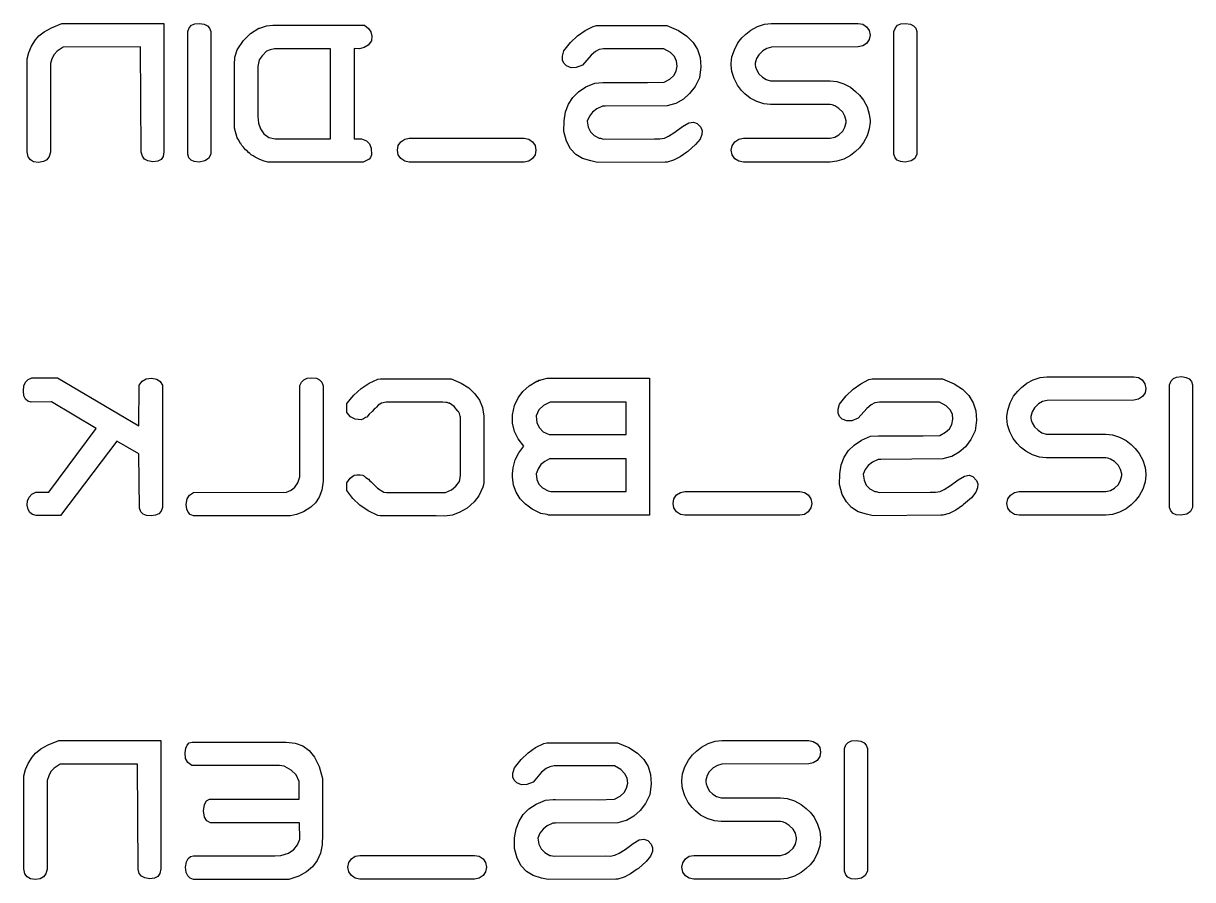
# Model space of a CAD drawing. Header units: inches. Extents: x 3.11 to 6.21, y -4.05 to -2.81.
# Drawn here: x 3.1159 to 3.4415, y -3.3488 to -3.1102 of the extents above; entities that cross this region are included whole.
import ezdxf

# ---------------------------------------------------------------- set-up
doc = ezdxf.new("R2010")
doc.units = ezdxf.units.IN
doc.header["$MEASUREMENT"] = 0
doc.layers.add('BLACK', color=7, linetype='CONTINUOUS')

msp = doc.modelspace()

# ---------------------------------------------------------------- linework, layer by layer
at = {"layer": 'BLACK', "linetype": 'CONTINUOUS'}
for p, q in [((3.12016, -3.1137), (3.12161, -3.11255)), ((3.12161, -3.11255), (3.1237, -3.11139)), ((3.1237, -3.11139), (3.12658, -3.1102)), ((3.12658, -3.1102), (3.15502, -3.1102)), ((3.15502, -3.1102), (3.15502, -3.14597)), ((3.16163, -3.11244), (3.16202, -3.11141)), ((3.16163, -3.14661), (3.16163, -3.11244)), ((3.16202, -3.11141), (3.16266, -3.11072)), ((3.16266, -3.11072), (3.16357, -3.1103)), ((3.16357, -3.1103), (3.16488, -3.11018)), ((3.16488, -3.11018), (3.1662, -3.11039)), ((3.1662, -3.11039), (3.1671, -3.11084)), ((3.1671, -3.11084), (3.16769, -3.11151)), ((3.16769, -3.11151), (3.16802, -3.11244)), ((3.16802, -3.11244), (3.16802, -3.14661)), ((3.17913, -3.11301), (3.18139, -3.11154)), ((3.18139, -3.11154), (3.18172, -3.11154)), ((3.18172, -3.11154), (3.18356, -3.11088)), ((3.18356, -3.11088), (3.18535, -3.11066)), ((3.18535, -3.11066), (3.18568, -3.11066)), ((3.18568, -3.11066), (3.20917, -3.11066)), ((3.20917, -3.11066), (3.2095, -3.11066)), ((3.2095, -3.11066), (3.21082, -3.11066)), ((3.21082, -3.11066), (3.21195, -3.11157)), ((3.21195, -3.11157), (3.21262, -3.11258)), ((3.21262, -3.11258), (3.2129, -3.11372)), ((3.27018, -3.11367), (3.27229, -3.11218)), ((3.27229, -3.11218), (3.27456, -3.11104)), ((3.27456, -3.11104), (3.27544, -3.11082)), ((3.27544, -3.11082), (3.27632, -3.11082)), ((3.27632, -3.11082), (3.27665, -3.11082)), ((3.27665, -3.11082), (3.27698, -3.11082)), ((3.27698, -3.11082), (3.29341, -3.11082)), ((3.29341, -3.11082), (3.29373, -3.11082)), ((3.29373, -3.11082), (3.29506, -3.11082)), ((3.29506, -3.11082), (3.29825, -3.11216)), ((3.29825, -3.11216), (3.30065, -3.11372)), ((3.31707, -3.11318), (3.31847, -3.11204)), ((3.31847, -3.11204), (3.32029, -3.11106)), ((3.32029, -3.11106), (3.32226, -3.11041)), ((3.32226, -3.11041), (3.32413, -3.1102)), ((3.32413, -3.1102), (3.34832, -3.1102)), ((3.34832, -3.1102), (3.3496, -3.11043)), ((3.3496, -3.11043), (3.35067, -3.11112)), ((3.35067, -3.11112), (3.35139, -3.11216)), ((3.35139, -3.11216), (3.35163, -3.11345)), ((3.35829, -3.11244), (3.35868, -3.11141)), ((3.35829, -3.14661), (3.35829, -3.11244)), ((3.35868, -3.11141), (3.35932, -3.11072)), ((3.35932, -3.11072), (3.36024, -3.1103)), ((3.36024, -3.1103), (3.36154, -3.11018)), ((3.36154, -3.11018), (3.36286, -3.11039)), ((3.36286, -3.11039), (3.36376, -3.11084)), ((3.36376, -3.11084), (3.36435, -3.11151)), ((3.36435, -3.11151), (3.36469, -3.11244)), ((3.36469, -3.11244), (3.36469, -3.14661)), ((3.11811, -3.11657), (3.1192, -3.11481)), ((3.1192, -3.11481), (3.12016, -3.1137)), ((3.17543, -3.11759), (3.17715, -3.115)), ((3.17715, -3.115), (3.17913, -3.11301)), ((3.2128, -3.11506), (3.21183, -3.11623)), ((3.2129, -3.11372), (3.2128, -3.11506)), ((3.2664, -3.11783), (3.26822, -3.11554)), ((3.26822, -3.11554), (3.27018, -3.11367)), ((3.30065, -3.11372), (3.30239, -3.11548)), ((3.30239, -3.11548), (3.30359, -3.11746)), ((3.31385, -3.11751), (3.31483, -3.11564)), ((3.31483, -3.11564), (3.31597, -3.11423)), ((3.31597, -3.11423), (3.31707, -3.11318)), ((3.35069, -3.11576), (3.3496, -3.11647)), ((3.35142, -3.11471), (3.35069, -3.11576)), ((3.35163, -3.11345), (3.35142, -3.11471)), ((3.11688, -3.12007), (3.11734, -3.11832)), ((3.11734, -3.11832), (3.11811, -3.11657)), ((3.1244, -3.11888), (3.12381, -3.12003)), ((3.1253, -3.1179), (3.1244, -3.11888)), ((3.12696, -3.11682), (3.1253, -3.1179)), ((3.14852, -3.11676), (3.12696, -3.11682)), ((3.14868, -3.14609), (3.14852, -3.11676)), ((3.17488, -3.11935), (3.17543, -3.11759)), ((3.18359, -3.11794), (3.18235, -3.11923)), ((3.18454, -3.11754), (3.18359, -3.11794)), ((3.18579, -3.11728), (3.18454, -3.11754)), ((3.18657, -3.11728), (3.18579, -3.11728)), ((3.20057, -3.11728), (3.18657, -3.11728)), ((3.20134, -3.11728), (3.20057, -3.11728)), ((3.20134, -3.14192), (3.20134, -3.11728)), ((3.20947, -3.11725), (3.20795, -3.11716)), ((3.20795, -3.11716), (3.20795, -3.14236)), ((3.21074, -3.11694), (3.20947, -3.11725)), ((3.21183, -3.11623), (3.21074, -3.11694)), ((3.26596, -3.11929), (3.2664, -3.11783)), ((3.27395, -3.11904), (3.27158, -3.1218)), ((3.27522, -3.11805), (3.27395, -3.11904)), ((3.27621, -3.1175), (3.27522, -3.11805)), ((3.27745, -3.11731), (3.27621, -3.1175)), ((3.27896, -3.11728), (3.27745, -3.11731)), ((3.29423, -3.11728), (3.27896, -3.11728)), ((3.29604, -3.11832), (3.29423, -3.11728)), ((3.29717, -3.11944), (3.29604, -3.11832)), ((3.30359, -3.11746), (3.30429, -3.1197)), ((3.31319, -3.11952), (3.31385, -3.11751)), ((3.32065, -3.11892), (3.32002, -3.11999)), ((3.32176, -3.11781), (3.32065, -3.11892)), ((3.32289, -3.11715), (3.32176, -3.11781)), ((3.32418, -3.11682), (3.32289, -3.11715)), ((3.34832, -3.11671), (3.32418, -3.11682)), ((3.3496, -3.11647), (3.34832, -3.11671)), ((3.11688, -3.14597), (3.11688, -3.12007)), ((3.12381, -3.12003), (3.12338, -3.12139)), ((3.12338, -3.12139), (3.12338, -3.14609)), ((3.17466, -3.12177), (3.17477, -3.11957)), ((3.17466, -3.12223), (3.17466, -3.12177)), ((3.17466, -3.13936), (3.17466, -3.12223)), ((3.17477, -3.11957), (3.17488, -3.11935)), ((3.1815, -3.12036), (3.18116, -3.12223)), ((3.18116, -3.12223), (3.18116, -3.13609)), ((3.18235, -3.11923), (3.1815, -3.12036)), ((3.26597, -3.12041), (3.26596, -3.11929)), ((3.26633, -3.12129), (3.26597, -3.12041)), ((3.26706, -3.12202), (3.26633, -3.12129)), ((3.26837, -3.12255), (3.26706, -3.12202)), ((3.27158, -3.1218), (3.26983, -3.12251)), ((3.29777, -3.12068), (3.29717, -3.11944)), ((3.29762, -3.1235), (3.29793, -3.12208)), ((3.29793, -3.12208), (3.29777, -3.12068)), ((3.30448, -3.12229), (3.3041, -3.12532)), ((3.30429, -3.1197), (3.30448, -3.12229)), ((3.31299, -3.12134), (3.31319, -3.11952)), ((3.31299, -3.12179), (3.31299, -3.12134)), ((3.31318, -3.12361), (3.31299, -3.12179)), ((3.32002, -3.11999), (3.31966, -3.12129)), ((3.31966, -3.12129), (3.31966, -3.12173)), ((3.31966, -3.12173), (3.31974, -3.1223)), ((3.31974, -3.1223), (3.32002, -3.12306)), ((3.26983, -3.12251), (3.26837, -3.12255)), ((3.29587, -3.1257), (3.29695, -3.12469)), ((3.29695, -3.12469), (3.29762, -3.1235)), ((3.3041, -3.12532), (3.30289, -3.12775)), ((3.31379, -3.12559), (3.31318, -3.12361)), ((3.31473, -3.12743), (3.31379, -3.12559)), ((3.32002, -3.12306), (3.32065, -3.12421)), ((3.32065, -3.12421), (3.32164, -3.12515)), ((3.32164, -3.12515), (3.32267, -3.12584)), ((3.27044, -3.12924), (3.27246, -3.1279)), ((3.27246, -3.1279), (3.275, -3.12682)), ((3.275, -3.12682), (3.2772, -3.12666)), ((3.2772, -3.12666), (3.27753, -3.12666)), ((3.27753, -3.12666), (3.27786, -3.12666)), ((3.27786, -3.12666), (3.28966, -3.12669)), ((3.28966, -3.12669), (3.29429, -3.12655)), ((3.29429, -3.12655), (3.29587, -3.1257)), ((3.30289, -3.12775), (3.3014, -3.12972)), ((3.31586, -3.12885), (3.31473, -3.12743)), ((3.31679, -3.12984), (3.31586, -3.12885)), ((3.32267, -3.12584), (3.3239, -3.1262)), ((3.3239, -3.1262), (3.34049, -3.1262)), ((3.34049, -3.1262), (3.34236, -3.1264)), ((3.34236, -3.1264), (3.34436, -3.12703)), ((3.34436, -3.12703), (3.3462, -3.128)), ((3.3462, -3.128), (3.34761, -3.12913)), ((3.26767, -3.13265), (3.26886, -3.13082)), ((3.26886, -3.13082), (3.27044, -3.12924)), ((3.29965, -3.13128), (3.29759, -3.13247)), ((3.3014, -3.12972), (3.29965, -3.13128)), ((3.31821, -3.13098), (3.31679, -3.12984)), ((3.32008, -3.13196), (3.31821, -3.13098)), ((3.32208, -3.13261), (3.32008, -3.13196)), ((3.34761, -3.12913), (3.34871, -3.13018)), ((3.34871, -3.13018), (3.34984, -3.1316)), ((3.34984, -3.1316), (3.3508, -3.13347)), ((3.26641, -3.13731), (3.26685, -3.1348)), ((3.26685, -3.1348), (3.26767, -3.13265)), ((3.27435, -3.13495), (3.27349, -3.13607)), ((3.27553, -3.13402), (3.27435, -3.13495)), ((3.27709, -3.13328), (3.27553, -3.13402)), ((3.27786, -3.13328), (3.27709, -3.13328)), ((3.29517, -3.13313), (3.27786, -3.13328)), ((3.29715, -3.13258), (3.29517, -3.13313)), ((3.29759, -3.13247), (3.29715, -3.13258)), ((3.3239, -3.13282), (3.32208, -3.13261)), ((3.34049, -3.13282), (3.3239, -3.13282)), ((3.34106, -3.1329), (3.34049, -3.13282)), ((3.34182, -3.13318), (3.34106, -3.1329)), ((3.34292, -3.13387), (3.34182, -3.13318)), ((3.34402, -3.13493), (3.34292, -3.13387)), ((3.34463, -3.13604), (3.34402, -3.13493)), ((3.3508, -3.13347), (3.35143, -3.13548)), ((3.18116, -3.13609), (3.18131, -3.13802)), ((3.18131, -3.13802), (3.18187, -3.13961)), ((3.2664, -3.14027), (3.26641, -3.13731)), ((3.27349, -3.13607), (3.2729, -3.13741)), ((3.2729, -3.13741), (3.27318, -3.13909)), ((3.29941, -3.13894), (3.30114, -3.13791)), ((3.30114, -3.13791), (3.30244, -3.13769)), ((3.30244, -3.13769), (3.30351, -3.13807)), ((3.30351, -3.13807), (3.30448, -3.13911)), ((3.34496, -3.13732), (3.34463, -3.13604)), ((3.34463, -3.13907), (3.34496, -3.13776)), ((3.34496, -3.13776), (3.34496, -3.13732)), ((3.35143, -3.13548), (3.35163, -3.13726)), ((3.35163, -3.13771), (3.35143, -3.13954)), ((3.35163, -3.13726), (3.35163, -3.13771)), ((3.17543, -3.14211), (3.17466, -3.13936)), ((3.18187, -3.13961), (3.18283, -3.14093)), ((3.18283, -3.14093), (3.18425, -3.14203)), ((3.20134, -3.14236), (3.20134, -3.14192)), ((3.26714, -3.14301), (3.2664, -3.14027)), ((3.27318, -3.13909), (3.27382, -3.1404)), ((3.27382, -3.1404), (3.27481, -3.14142)), ((3.27481, -3.14142), (3.27621, -3.1422)), ((3.29437, -3.14215), (3.29553, -3.14164)), ((3.29553, -3.14164), (3.29725, -3.14053)), ((3.29725, -3.14053), (3.29941, -3.13894)), ((3.30482, -3.14116), (3.30429, -3.14242)), ((3.30448, -3.13911), (3.30487, -3.14009)), ((3.30487, -3.14009), (3.30482, -3.14116)), ((3.34049, -3.1422), (3.34182, -3.1419)), ((3.34182, -3.1419), (3.34292, -3.14126)), ((3.34292, -3.14126), (3.34402, -3.1402)), ((3.34402, -3.1402), (3.34463, -3.13907)), ((3.3508, -3.14155), (3.34984, -3.14342)), ((3.35143, -3.13954), (3.3508, -3.14155)), ((3.17585, -3.14274), (3.17543, -3.14211)), ((3.17621, -3.14354), (3.17585, -3.14274)), ((3.17643, -3.14365), (3.17621, -3.14354)), ((3.17654, -3.14387), (3.17643, -3.14365)), ((3.17665, -3.1442), (3.17654, -3.14387)), ((3.1772, -3.14472), (3.17665, -3.1442)), ((3.17775, -3.14541), (3.1772, -3.14472)), ((3.18425, -3.14203), (3.18598, -3.14236)), ((3.18598, -3.14236), (3.18745, -3.14236)), ((3.18745, -3.14236), (3.20134, -3.14236)), ((3.20795, -3.14236), (3.21002, -3.1424)), ((3.21002, -3.1424), (3.21138, -3.14289)), ((3.21138, -3.14289), (3.21226, -3.14372)), ((3.21226, -3.14372), (3.21275, -3.14498)), ((3.21275, -3.14498), (3.2128, -3.14685)), ((3.22002, -3.14551), (3.22026, -3.14424)), ((3.22026, -3.14424), (3.22099, -3.14317)), ((3.22099, -3.14317), (3.22205, -3.14245)), ((3.22205, -3.14245), (3.22333, -3.1422)), ((3.22333, -3.1422), (3.2553, -3.1422)), ((3.2553, -3.1422), (3.25657, -3.14245)), ((3.25657, -3.14245), (3.25764, -3.14317)), ((3.25764, -3.14317), (3.25836, -3.14424)), ((3.25836, -3.14424), (3.2586, -3.14551)), ((3.26826, -3.14511), (3.26714, -3.14301)), ((3.26972, -3.14669), (3.26826, -3.14511)), ((3.27621, -3.1422), (3.27654, -3.1422)), ((3.27654, -3.1422), (3.27742, -3.14247)), ((3.27742, -3.14247), (3.29164, -3.14236)), ((3.29164, -3.14236), (3.29309, -3.1424)), ((3.29309, -3.1424), (3.29437, -3.14215)), ((3.30307, -3.14396), (3.3009, -3.14586)), ((3.30429, -3.14242), (3.30307, -3.14396)), ((3.31299, -3.14554), (3.31324, -3.14427)), ((3.31324, -3.14427), (3.31398, -3.14319)), ((3.31398, -3.14319), (3.31507, -3.14245)), ((3.31507, -3.14245), (3.31635, -3.1422)), ((3.31635, -3.1422), (3.34049, -3.1422)), ((3.34871, -3.14484), (3.34761, -3.14589)), ((3.34984, -3.14342), (3.34871, -3.14484)), ((3.11718, -3.14735), (3.11688, -3.14597)), ((3.1178, -3.14824), (3.11718, -3.14735)), ((3.11872, -3.14877), (3.1178, -3.14824)), ((3.12238, -3.14817), (3.12143, -3.14871)), ((3.12302, -3.14732), (3.12238, -3.14817)), ((3.12338, -3.14609), (3.12302, -3.14732)), ((3.14899, -3.14723), (3.14868, -3.14609)), ((3.1496, -3.14801), (3.14899, -3.14723)), ((3.15054, -3.14852), (3.1496, -3.14801)), ((3.1542, -3.14809), (3.15331, -3.14858)), ((3.15477, -3.14726), (3.1542, -3.14809)), ((3.15502, -3.14597), (3.15477, -3.14726)), ((3.16197, -3.14762), (3.16163, -3.14661)), ((3.16257, -3.14829), (3.16197, -3.14762)), ((3.16346, -3.1487), (3.16257, -3.14829)), ((3.16741, -3.1478), (3.16637, -3.14852)), ((3.16802, -3.14661), (3.16741, -3.1478)), ((3.17814, -3.14571), (3.17775, -3.14541)), ((3.17852, -3.14618), (3.17814, -3.14571)), ((3.17892, -3.14642), (3.17852, -3.14618)), ((3.17929, -3.14684), (3.17892, -3.14642)), ((3.17984, -3.14711), (3.17929, -3.14684)), ((3.18039, -3.1475), (3.17984, -3.14711)), ((3.18172, -3.14816), (3.18039, -3.1475)), ((3.18293, -3.1486), (3.18172, -3.14816)), ((3.21159, -3.14833), (3.21049, -3.14882)), ((3.21214, -3.148), (3.21159, -3.14833)), ((3.21255, -3.14754), (3.21214, -3.148)), ((3.2128, -3.14685), (3.21255, -3.14754)), ((3.22026, -3.14679), (3.22002, -3.14551)), ((3.22099, -3.14785), (3.22026, -3.14679)), ((3.22205, -3.14858), (3.22099, -3.14785)), ((3.25764, -3.14785), (3.25657, -3.14858)), ((3.25836, -3.14679), (3.25764, -3.14785)), ((3.2586, -3.14551), (3.25836, -3.14679)), ((3.27157, -3.14783), (3.26972, -3.14669)), ((3.27389, -3.14853), (3.27157, -3.14783)), ((3.29694, -3.14829), (3.29517, -3.14882)), ((3.29873, -3.1474), (3.29694, -3.14829)), ((3.30057, -3.14608), (3.29873, -3.1474)), ((3.3009, -3.14586), (3.30057, -3.14608)), ((3.31324, -3.14684), (3.31299, -3.14554)), ((3.31398, -3.14789), (3.31324, -3.14684)), ((3.31507, -3.14859), (3.31398, -3.14789)), ((3.34436, -3.14799), (3.34236, -3.14862)), ((3.3462, -3.14703), (3.34436, -3.14799)), ((3.34761, -3.14589), (3.3462, -3.14703)), ((3.35863, -3.14762), (3.35829, -3.14661)), ((3.35923, -3.14829), (3.35863, -3.14762)), ((3.36012, -3.1487), (3.35923, -3.14829)), ((3.36407, -3.1478), (3.36304, -3.14852)), ((3.36469, -3.14661), (3.36407, -3.1478)), ((3.12008, -3.14895), (3.11872, -3.14877)), ((3.12143, -3.14871), (3.12008, -3.14895)), ((3.15193, -3.14873), (3.15054, -3.14852)), ((3.15331, -3.14858), (3.15193, -3.14873)), ((3.16477, -3.14882), (3.16346, -3.1487)), ((3.16637, -3.14852), (3.16477, -3.14882)), ((3.18326, -3.14871), (3.18293, -3.1486)), ((3.18392, -3.14882), (3.18326, -3.14871)), ((3.20795, -3.14882), (3.18392, -3.14882)), ((3.20839, -3.14882), (3.20795, -3.14882)), ((3.20917, -3.14882), (3.20839, -3.14882)), ((3.20994, -3.14882), (3.20917, -3.14882)), ((3.21049, -3.14882), (3.20994, -3.14882)), ((3.22333, -3.14882), (3.22205, -3.14858)), ((3.2553, -3.14882), (3.22333, -3.14882)), ((3.25657, -3.14858), (3.2553, -3.14882)), ((3.27577, -3.14897), (3.27389, -3.14853)), ((3.29462, -3.14882), (3.27577, -3.14897)), ((3.29517, -3.14882), (3.29462, -3.14882)), ((3.31635, -3.14882), (3.31507, -3.14859)), ((3.34049, -3.14882), (3.31635, -3.14882)), ((3.34236, -3.14862), (3.34049, -3.14882)), ((3.36143, -3.14882), (3.36012, -3.1487)), ((3.36304, -3.14852), (3.36143, -3.14882)), ((3.11603, -3.21114), (3.11649, -3.21012)), ((3.11649, -3.21012), (3.11721, -3.2094)), ((3.11721, -3.2094), (3.11823, -3.20893)), ((3.11823, -3.20893), (3.1254, -3.20893)), ((3.1254, -3.20893), (3.14805, -3.22237)), ((3.14811, -3.21102), (3.14891, -3.20985)), ((3.14891, -3.20985), (3.15001, -3.20922)), ((3.15001, -3.20922), (3.15153, -3.20909)), ((3.15153, -3.20909), (3.15301, -3.20935)), ((3.15301, -3.20935), (3.15397, -3.20999)), ((3.15397, -3.20999), (3.15456, -3.21102)), ((3.19286, -3.21109), (3.19329, -3.21013)), ((3.19329, -3.21013), (3.19395, -3.20947)), ((3.19395, -3.20947), (3.19488, -3.20907)), ((3.19488, -3.20907), (3.19617, -3.20893)), ((3.19617, -3.20893), (3.19746, -3.20909)), ((3.19746, -3.20909), (3.19836, -3.20952)), ((3.19836, -3.20952), (3.19899, -3.21018)), ((3.19899, -3.21018), (3.19937, -3.21114)), ((3.21218, -3.21043), (3.21458, -3.20935)), ((3.21458, -3.20935), (3.21535, -3.20924)), ((3.21535, -3.20924), (3.21623, -3.20924)), ((3.21623, -3.20924), (3.21656, -3.20924)), ((3.21656, -3.20924), (3.21689, -3.20924)), ((3.21689, -3.20924), (3.23497, -3.20924)), ((3.23497, -3.20924), (3.23776, -3.2104)), ((3.25668, -3.21116), (3.25887, -3.20986)), ((3.25887, -3.20986), (3.25921, -3.20986)), ((3.25921, -3.20986), (3.25942, -3.20964)), ((3.25942, -3.20964), (3.25976, -3.20964)), ((3.25976, -3.20964), (3.25998, -3.20953)), ((3.25998, -3.20953), (3.26031, -3.20942)), ((3.26031, -3.20942), (3.26174, -3.20909)), ((3.26174, -3.20909), (3.26207, -3.20909)), ((3.26207, -3.20909), (3.29018, -3.20909)), ((3.29018, -3.20909), (3.29018, -3.24724)), ((3.34906, -3.2106), (3.35133, -3.20946)), ((3.35133, -3.20946), (3.35221, -3.20924)), ((3.35221, -3.20924), (3.35309, -3.20924)), ((3.35309, -3.20924), (3.35342, -3.20924)), ((3.35342, -3.20924), (3.35375, -3.20924)), ((3.35375, -3.20924), (3.37018, -3.20924)), ((3.37018, -3.20924), (3.37051, -3.20924)), ((3.37051, -3.20924), (3.37183, -3.20924)), ((3.37183, -3.20924), (3.37502, -3.21058)), ((3.39525, -3.21046), (3.39707, -3.20948)), ((3.39707, -3.20948), (3.39903, -3.20883)), ((3.39903, -3.20883), (3.4009, -3.20863)), ((3.4009, -3.20863), (3.42509, -3.20863)), ((3.42509, -3.20863), (3.42637, -3.20886)), ((3.42637, -3.20886), (3.42744, -3.20955)), ((3.42744, -3.20955), (3.42816, -3.21058)), ((3.43506, -3.21087), (3.43545, -3.20983)), ((3.43545, -3.20983), (3.43609, -3.20914)), ((3.43609, -3.20914), (3.43701, -3.20872)), ((3.43701, -3.20872), (3.43832, -3.20861)), ((3.43832, -3.20861), (3.43963, -3.20882)), ((3.43963, -3.20882), (3.44053, -3.20927)), ((3.44053, -3.20927), (3.44113, -3.20994)), ((3.44113, -3.20994), (3.44146, -3.21087)), ((3.11586, -3.21257), (3.11603, -3.21114)), ((3.11603, -3.214), (3.11586, -3.21257)), ((3.14805, -3.22237), (3.14811, -3.21102)), ((3.15456, -3.21102), (3.15456, -3.24508)), ((3.19286, -3.23652), (3.19286, -3.21109)), ((3.19937, -3.21114), (3.19937, -3.2377)), ((3.2079, -3.21379), (3.20996, -3.2119)), ((3.20996, -3.2119), (3.21218, -3.21043)), ((3.23776, -3.2104), (3.23994, -3.21178)), ((3.23994, -3.21178), (3.24162, -3.21337)), ((3.24162, -3.21337), (3.24286, -3.21517)), ((3.2536, -3.21455), (3.25494, -3.21272)), ((3.25494, -3.21272), (3.25668, -3.21116)), ((3.34499, -3.21396), (3.34695, -3.21209)), ((3.34695, -3.21209), (3.34906, -3.2106)), ((3.37502, -3.21058), (3.37742, -3.21214)), ((3.37742, -3.21214), (3.37917, -3.2139)), ((3.3916, -3.21407), (3.39274, -3.21265)), ((3.39274, -3.21265), (3.39384, -3.21161)), ((3.39384, -3.21161), (3.39525, -3.21046)), ((3.4282, -3.21313), (3.42746, -3.21418)), ((3.42816, -3.21058), (3.4284, -3.21188)), ((3.4284, -3.21188), (3.4282, -3.21313)), ((3.43506, -3.24504), (3.43506, -3.21087)), ((3.44146, -3.21087), (3.44146, -3.24504)), ((3.11647, -3.21491), (3.11603, -3.214)), ((3.11713, -3.21546), (3.11647, -3.21491)), ((3.11807, -3.2157), (3.11713, -3.21546)), ((3.12369, -3.21565), (3.11807, -3.2157)), ((3.13615, -3.22304), (3.12369, -3.21565)), ((3.20598, -3.21615), (3.2079, -3.21379)), ((3.20598, -3.21791), (3.20598, -3.21615)), ((3.21469, -3.21659), (3.21422, -3.21711)), ((3.21557, -3.21604), (3.21469, -3.21659)), ((3.21689, -3.2157), (3.21557, -3.21604)), ((3.23156, -3.2157), (3.21689, -3.2157)), ((3.23266, -3.2157), (3.23156, -3.2157)), ((3.23354, -3.21586), (3.23266, -3.2157)), ((3.23387, -3.21586), (3.23354, -3.21586)), ((3.2342, -3.21601), (3.23387, -3.21586)), ((3.23453, -3.21601), (3.2342, -3.21601)), ((3.23579, -3.21694), (3.23453, -3.21601)), ((3.24286, -3.21517), (3.2437, -3.21723)), ((3.25204, -3.21922), (3.25263, -3.2167)), ((3.25263, -3.2167), (3.2536, -3.21455)), ((3.2607, -3.21663), (3.25944, -3.2179)), ((3.26251, -3.2157), (3.2607, -3.21663)), ((3.28324, -3.2157), (3.26251, -3.2157)), ((3.28368, -3.2157), (3.28324, -3.2157)), ((3.28368, -3.22478), (3.28368, -3.2157)), ((3.34274, -3.21772), (3.34317, -3.21626)), ((3.34317, -3.21626), (3.34499, -3.21396)), ((3.35199, -3.21648), (3.35072, -3.21747)), ((3.35298, -3.21593), (3.35199, -3.21648)), ((3.35422, -3.21573), (3.35298, -3.21593)), ((3.35574, -3.2157), (3.35422, -3.21573)), ((3.371, -3.2157), (3.35574, -3.2157)), ((3.37281, -3.21674), (3.371, -3.2157)), ((3.37394, -3.21787), (3.37281, -3.21674)), ((3.37917, -3.2139), (3.38037, -3.21588)), ((3.38037, -3.21588), (3.38107, -3.21813)), ((3.38997, -3.21795), (3.39062, -3.21594)), ((3.39062, -3.21594), (3.3916, -3.21407)), ((3.39853, -3.21624), (3.39742, -3.21734)), ((3.39966, -3.21557), (3.39853, -3.21624)), ((3.40095, -3.21524), (3.39966, -3.21557)), ((3.42509, -3.21513), (3.40095, -3.21524)), ((3.42638, -3.2149), (3.42509, -3.21513)), ((3.42746, -3.21418), (3.42638, -3.2149)), ((3.20598, -3.21824), (3.20598, -3.21791)), ((3.20598, -3.21857), (3.20598, -3.21824)), ((3.20695, -3.21978), (3.20598, -3.21857)), ((3.20824, -3.22047), (3.20695, -3.21978)), ((3.21116, -3.22), (3.21058, -3.22042)), ((3.21149, -3.21989), (3.21116, -3.22)), ((3.21215, -3.21912), (3.21149, -3.21989)), ((3.21303, -3.21835), (3.21215, -3.21912)), ((3.21359, -3.21769), (3.21303, -3.21835)), ((3.21381, -3.21747), (3.21359, -3.21769)), ((3.21422, -3.21711), (3.21381, -3.21747)), ((3.23685, -3.21823), (3.23579, -3.21694)), ((3.23706, -3.21834), (3.23685, -3.21823)), ((3.23729, -3.21892), (3.23706, -3.21834)), ((3.23751, -3.21967), (3.23729, -3.21892)), ((3.23762, -3.21989), (3.23751, -3.21967)), ((3.23762, -3.22122), (3.23762, -3.21989)), ((3.2437, -3.21723), (3.24413, -3.21961)), ((3.24413, -3.21961), (3.24412, -3.22237)), ((3.25204, -3.21958), (3.25204, -3.21922)), ((3.25205, -3.22162), (3.25204, -3.21958)), ((3.25944, -3.2179), (3.25865, -3.21958)), ((3.25865, -3.21958), (3.25888, -3.22148)), ((3.34275, -3.21883), (3.34274, -3.21772)), ((3.34311, -3.21972), (3.34275, -3.21883)), ((3.34383, -3.22044), (3.34311, -3.21972)), ((3.35072, -3.21747), (3.34835, -3.22022)), ((3.37455, -3.2191), (3.37394, -3.21787)), ((3.3747, -3.22051), (3.37455, -3.2191)), ((3.38107, -3.21813), (3.38126, -3.22072)), ((3.38976, -3.21977), (3.38997, -3.21795)), ((3.38976, -3.22021), (3.38976, -3.21977)), ((3.39679, -3.21842), (3.39643, -3.21971)), ((3.39643, -3.21971), (3.39643, -3.22016)), ((3.39742, -3.21734), (3.39679, -3.21842)), ((3.12292, -3.24078), (3.13615, -3.22304)), ((3.20995, -3.22067), (3.20824, -3.22047)), ((3.21058, -3.22042), (3.20995, -3.22067)), ((3.23762, -3.22155), (3.23762, -3.22122)), ((3.23762, -3.23595), (3.23762, -3.22155)), ((3.24412, -3.22237), (3.24412, -3.23814)), ((3.25258, -3.22386), (3.25205, -3.22162)), ((3.25888, -3.22148), (3.25955, -3.22292)), ((3.25955, -3.22292), (3.26065, -3.224)), ((3.34514, -3.22097), (3.34383, -3.22044)), ((3.3466, -3.22093), (3.34514, -3.22097)), ((3.34835, -3.22022), (3.3466, -3.22093)), ((3.37264, -3.22413), (3.37372, -3.22312)), ((3.37372, -3.22312), (3.37439, -3.22193)), ((3.37439, -3.22193), (3.3747, -3.22051)), ((3.38126, -3.22072), (3.38087, -3.22375)), ((3.38995, -3.22203), (3.38976, -3.22021)), ((3.39056, -3.22402), (3.38995, -3.22203)), ((3.39643, -3.22016), (3.39651, -3.22073)), ((3.39651, -3.22073), (3.39679, -3.22148)), ((3.39679, -3.22148), (3.39742, -3.22264)), ((3.39742, -3.22264), (3.39842, -3.22358)), ((3.14188, -3.22656), (3.12623, -3.24729)), ((3.14805, -3.23009), (3.14188, -3.22656)), ((3.25362, -3.22598), (3.25258, -3.22386)), ((3.25524, -3.22803), (3.25362, -3.22598)), ((3.26065, -3.224), (3.26229, -3.22478)), ((3.26229, -3.22478), (3.26273, -3.22478)), ((3.26273, -3.22478), (3.26306, -3.22478)), ((3.26306, -3.22478), (3.28368, -3.22478)), ((3.34721, -3.22767), (3.34923, -3.22633)), ((3.34923, -3.22633), (3.35177, -3.22524)), ((3.35177, -3.22524), (3.35397, -3.22509)), ((3.35397, -3.22509), (3.3543, -3.22509)), ((3.3543, -3.22509), (3.35463, -3.22509)), ((3.35463, -3.22509), (3.36643, -3.22512)), ((3.36643, -3.22512), (3.37106, -3.22498)), ((3.37106, -3.22498), (3.37264, -3.22413)), ((3.37966, -3.22618), (3.37818, -3.22814)), ((3.38087, -3.22375), (3.37966, -3.22618)), ((3.3915, -3.22586), (3.39056, -3.22402)), ((3.39263, -3.22727), (3.3915, -3.22586)), ((3.39842, -3.22358), (3.39944, -3.22427)), ((3.39944, -3.22427), (3.40068, -3.22463)), ((3.40068, -3.22463), (3.41727, -3.22463)), ((3.41727, -3.22463), (3.41914, -3.22483)), ((3.41914, -3.22483), (3.42113, -3.22546)), ((3.42113, -3.22546), (3.42297, -3.22642)), ((3.42297, -3.22642), (3.42438, -3.22756)), ((3.2528, -3.23178), (3.2538, -3.22981)), ((3.2538, -3.22981), (3.25524, -3.22803)), ((3.34444, -3.23108), (3.34563, -3.22924)), ((3.34563, -3.22924), (3.34721, -3.22767)), ((3.37642, -3.2297), (3.37437, -3.23089)), ((3.37818, -3.22814), (3.37642, -3.2297)), ((3.39357, -3.22826), (3.39263, -3.22727)), ((3.39498, -3.2294), (3.39357, -3.22826)), ((3.39685, -3.23039), (3.39498, -3.2294)), ((3.42438, -3.22756), (3.42548, -3.22861)), ((3.42548, -3.22861), (3.42661, -3.23003)), ((3.14816, -3.2453), (3.14805, -3.23009)), ((3.25221, -3.234), (3.2528, -3.23178)), ((3.25997, -3.23314), (3.25919, -3.23428)), ((3.26103, -3.23223), (3.25997, -3.23314)), ((3.2624, -3.23155), (3.26103, -3.23223)), ((3.28368, -3.23155), (3.2624, -3.23155)), ((3.28368, -3.24063), (3.28368, -3.23155)), ((3.34362, -3.23322), (3.34444, -3.23108)), ((3.35231, -3.23245), (3.35112, -3.23338)), ((3.35386, -3.2317), (3.35231, -3.23245)), ((3.35463, -3.2317), (3.35386, -3.2317)), ((3.37194, -3.23155), (3.35463, -3.2317)), ((3.37393, -3.231), (3.37194, -3.23155)), ((3.37437, -3.23089), (3.37393, -3.231)), ((3.39885, -3.23104), (3.39685, -3.23039)), ((3.40068, -3.23124), (3.39885, -3.23104)), ((3.41727, -3.23124), (3.40068, -3.23124)), ((3.41784, -3.23132), (3.41727, -3.23124)), ((3.41859, -3.2316), (3.41784, -3.23132)), ((3.41969, -3.2323), (3.41859, -3.2316)), ((3.4208, -3.23335), (3.41969, -3.2323)), ((3.42661, -3.23003), (3.42757, -3.2319)), ((3.42757, -3.2319), (3.42821, -3.2339)), ((3.20688, -3.23692), (3.20796, -3.23609)), ((3.20796, -3.23609), (3.20873, -3.23598)), ((3.20873, -3.23598), (3.20962, -3.23598)), ((3.20962, -3.23598), (3.21039, -3.23609)), ((3.21039, -3.23609), (3.21061, -3.2362)), ((3.21061, -3.2362), (3.21083, -3.23642)), ((3.23754, -3.2368), (3.23762, -3.23595)), ((3.25204, -3.23651), (3.25209, -3.23571)), ((3.25209, -3.23571), (3.25221, -3.234)), ((3.25919, -3.23428), (3.25865, -3.23571)), ((3.25865, -3.23571), (3.25882, -3.23731)), ((3.34317, -3.23869), (3.34318, -3.23573)), ((3.34318, -3.23573), (3.34362, -3.23322)), ((3.35026, -3.2345), (3.34967, -3.23584)), ((3.34967, -3.23584), (3.34996, -3.23751)), ((3.35112, -3.23338), (3.35026, -3.2345)), ((3.37618, -3.23737), (3.37791, -3.23634)), ((3.37791, -3.23634), (3.37921, -3.23612)), ((3.37921, -3.23612), (3.38029, -3.23649)), ((3.4214, -3.23446), (3.4208, -3.23335)), ((3.42173, -3.23574), (3.4214, -3.23446)), ((3.4214, -3.23749), (3.42173, -3.23619)), ((3.42173, -3.23619), (3.42173, -3.23574)), ((3.4284, -3.23613), (3.4282, -3.23796)), ((3.42821, -3.2339), (3.4284, -3.23569)), ((3.4284, -3.23569), (3.4284, -3.23613)), ((3.1904, -3.24028), (3.19143, -3.23942)), ((3.19143, -3.23942), (3.19226, -3.2382)), ((3.19226, -3.2382), (3.19286, -3.23652)), ((3.19937, -3.2377), (3.19897, -3.24021)), ((3.20598, -3.23818), (3.20688, -3.23692)), ((3.20598, -3.23829), (3.20598, -3.23818)), ((3.20598, -3.2384), (3.20598, -3.23829)), ((3.20598, -3.23851), (3.20598, -3.2384)), ((3.20598, -3.23862), (3.20598, -3.23851)), ((3.20598, -3.23873), (3.20598, -3.23862)), ((3.20598, -3.23884), (3.20598, -3.23873)), ((3.20598, -3.23895), (3.20598, -3.23884)), ((3.20598, -3.23984), (3.20598, -3.23895)), ((3.21083, -3.23642), (3.21105, -3.23653)), ((3.21105, -3.23653), (3.21127, -3.23675)), ((3.21127, -3.23675), (3.21193, -3.23719)), ((3.21193, -3.23719), (3.21232, -3.23766)), ((3.21232, -3.23766), (3.2127, -3.23796)), ((3.2127, -3.23796), (3.21446, -3.23971)), ((3.23504, -3.24015), (3.23631, -3.23913)), ((3.23631, -3.23913), (3.23729, -3.23783)), ((3.23729, -3.23783), (3.23754, -3.2368)), ((3.24379, -3.23946), (3.24265, -3.24181)), ((3.24401, -3.2388), (3.24379, -3.23946)), ((3.24412, -3.23814), (3.24401, -3.2388)), ((3.25239, -3.23883), (3.25204, -3.23651)), ((3.2531, -3.24085), (3.25239, -3.23883)), ((3.25882, -3.23731), (3.25941, -3.23859)), ((3.25941, -3.23859), (3.26042, -3.23961)), ((3.26042, -3.23961), (3.26196, -3.24041)), ((3.34391, -3.24144), (3.34317, -3.23869)), ((3.34996, -3.23751), (3.35059, -3.23882)), ((3.35059, -3.23882), (3.35158, -3.23985)), ((3.3723, -3.24007), (3.37402, -3.23896)), ((3.37402, -3.23896), (3.37618, -3.23737)), ((3.38029, -3.23649), (3.38125, -3.23753)), ((3.38159, -3.23959), (3.38106, -3.24084)), ((3.38125, -3.23753), (3.38164, -3.23851)), ((3.38164, -3.23851), (3.38159, -3.23959)), ((3.41969, -3.23968), (3.4208, -3.23863)), ((3.4208, -3.23863), (3.4214, -3.23749)), ((3.4282, -3.23796), (3.42757, -3.23997)), ((3.11701, -3.24318), (3.11743, -3.2422)), ((3.11743, -3.2422), (3.11818, -3.24141)), ((3.11818, -3.24141), (3.11934, -3.24078)), ((3.11934, -3.24078), (3.12292, -3.24078)), ((3.16123, -3.24428), (3.1615, -3.24269)), ((3.1615, -3.24269), (3.16216, -3.24162)), ((3.16216, -3.24162), (3.16321, -3.24094)), ((3.16321, -3.24094), (3.18912, -3.24083)), ((3.18912, -3.24083), (3.1904, -3.24028)), ((3.19824, -3.24219), (3.19721, -3.24376)), ((3.19897, -3.24021), (3.19824, -3.24219)), ((3.20598, -3.23995), (3.20598, -3.23984)), ((3.20598, -3.24005), (3.20598, -3.23995)), ((3.20598, -3.24016), (3.20598, -3.24005)), ((3.20598, -3.24027), (3.20598, -3.24016)), ((3.20598, -3.24039), (3.20598, -3.24027)), ((3.20759, -3.24256), (3.20598, -3.24039)), ((3.20954, -3.24443), (3.20759, -3.24256)), ((3.21446, -3.23971), (3.21623, -3.24083)), ((3.21623, -3.24083), (3.217, -3.24094)), ((3.217, -3.24094), (3.23177, -3.24094)), ((3.23177, -3.24094), (3.23211, -3.24094)), ((3.23211, -3.24094), (3.23343, -3.24094)), ((3.23343, -3.24094), (3.23504, -3.24015)), ((3.24265, -3.24181), (3.24137, -3.24354)), ((3.25419, -3.24263), (3.2531, -3.24085)), ((3.25565, -3.2442), (3.25419, -3.24263)), ((3.26196, -3.24041), (3.26273, -3.24063)), ((3.26273, -3.24063), (3.28368, -3.24063)), ((3.29679, -3.24394), (3.29703, -3.24266)), ((3.29703, -3.24266), (3.29776, -3.24159)), ((3.29776, -3.24159), (3.29882, -3.24087)), ((3.29882, -3.24087), (3.3001, -3.24063)), ((3.3001, -3.24063), (3.33207, -3.24063)), ((3.33207, -3.24063), (3.33334, -3.24087)), ((3.33334, -3.24087), (3.33441, -3.24159)), ((3.33441, -3.24159), (3.33513, -3.24266)), ((3.33513, -3.24266), (3.33538, -3.24394)), ((3.34503, -3.24354), (3.34391, -3.24144)), ((3.35158, -3.23985), (3.35298, -3.24063)), ((3.35298, -3.24063), (3.35331, -3.24063)), ((3.35331, -3.24063), (3.35419, -3.24089)), ((3.35419, -3.24089), (3.36841, -3.24078)), ((3.36841, -3.24078), (3.36986, -3.24082)), ((3.36986, -3.24082), (3.37114, -3.24058)), ((3.37114, -3.24058), (3.3723, -3.24007)), ((3.37985, -3.24238), (3.37767, -3.24429)), ((3.38106, -3.24084), (3.37985, -3.24238)), ((3.38976, -3.24396), (3.39001, -3.2427)), ((3.39001, -3.2427), (3.39076, -3.24161)), ((3.39076, -3.24161), (3.39185, -3.24087)), ((3.39185, -3.24087), (3.39313, -3.24063)), ((3.39313, -3.24063), (3.41727, -3.24063)), ((3.41727, -3.24063), (3.41859, -3.24032)), ((3.41859, -3.24032), (3.41969, -3.23968)), ((3.42661, -3.24185), (3.42548, -3.24326)), ((3.42757, -3.23997), (3.42661, -3.24185)), ((3.11691, -3.24442), (3.11701, -3.24318)), ((3.11715, -3.24563), (3.11691, -3.24442)), ((3.11764, -3.24646), (3.11715, -3.24563)), ((3.14857, -3.24626), (3.14816, -3.2453)), ((3.1542, -3.2461), (3.15359, -3.24681)), ((3.15456, -3.24508), (3.1542, -3.2461)), ((3.16135, -3.24554), (3.16123, -3.24428)), ((3.16173, -3.24642), (3.16135, -3.24554)), ((3.19589, -3.24497), (3.19384, -3.24625)), ((3.19721, -3.24376), (3.19589, -3.24497)), ((3.21185, -3.246), (3.20954, -3.24443)), ((3.21458, -3.24729), (3.21185, -3.246)), ((3.23944, -3.24524), (3.23744, -3.24643)), ((3.24137, -3.24354), (3.23944, -3.24524)), ((3.25756, -3.24557), (3.25565, -3.2442)), ((3.25998, -3.24675), (3.25756, -3.24557)), ((3.29703, -3.24521), (3.29679, -3.24394)), ((3.29776, -3.24628), (3.29703, -3.24521)), ((3.33513, -3.24521), (3.33441, -3.24628)), ((3.33538, -3.24394), (3.33513, -3.24521)), ((3.34649, -3.24512), (3.34503, -3.24354)), ((3.34834, -3.24625), (3.34649, -3.24512)), ((3.3755, -3.24582), (3.37371, -3.24672)), ((3.37734, -3.24451), (3.3755, -3.24582)), ((3.37767, -3.24429), (3.37734, -3.24451)), ((3.39001, -3.24527), (3.38976, -3.24396)), ((3.39076, -3.24632), (3.39001, -3.24527)), ((3.42297, -3.24545), (3.42113, -3.24641)), ((3.42438, -3.24431), (3.42297, -3.24545)), ((3.42548, -3.24326), (3.42438, -3.24431)), ((3.4354, -3.24605), (3.43506, -3.24504)), ((3.436, -3.24672), (3.4354, -3.24605)), ((3.44146, -3.24504), (3.44084, -3.24622)), ((3.11836, -3.247), (3.11764, -3.24646)), ((3.11939, -3.24729), (3.11836, -3.247)), ((3.12623, -3.24729), (3.11939, -3.24729)), ((3.14921, -3.24691), (3.14857, -3.24626)), ((3.15012, -3.24732), (3.14921, -3.24691)), ((3.15142, -3.24745), (3.15012, -3.24732)), ((3.15269, -3.24726), (3.15142, -3.24745)), ((3.15359, -3.24681), (3.15269, -3.24726)), ((3.16234, -3.24703), (3.16173, -3.24642)), ((3.16321, -3.2474), (3.16234, -3.24703)), ((3.19022, -3.2474), (3.16321, -3.2474)), ((3.19196, -3.24703), (3.19022, -3.2474)), ((3.19384, -3.24625), (3.19196, -3.24703)), ((3.21524, -3.2474), (3.21458, -3.24729)), ((3.23045, -3.2474), (3.21524, -3.2474)), ((3.23078, -3.2474), (3.23045, -3.2474)), ((3.23316, -3.24751), (3.23078, -3.2474)), ((3.23536, -3.24718), (3.23316, -3.24751)), ((3.23744, -3.24643), (3.23536, -3.24718)), ((3.26174, -3.24708), (3.25998, -3.24675)), ((3.26207, -3.24724), (3.26174, -3.24708)), ((3.29018, -3.24724), (3.26207, -3.24724)), ((3.29882, -3.247), (3.29776, -3.24628)), ((3.3001, -3.24724), (3.29882, -3.247)), ((3.33207, -3.24724), (3.3001, -3.24724)), ((3.33334, -3.247), (3.33207, -3.24724)), ((3.33441, -3.24628), (3.33334, -3.247)), ((3.35066, -3.24696), (3.34834, -3.24625)), ((3.35254, -3.2474), (3.35066, -3.24696)), ((3.37139, -3.24724), (3.35254, -3.2474)), ((3.37194, -3.24724), (3.37139, -3.24724)), ((3.37371, -3.24672), (3.37194, -3.24724)), ((3.39184, -3.24701), (3.39076, -3.24632)), ((3.39313, -3.24724), (3.39184, -3.24701)), ((3.41727, -3.24724), (3.39313, -3.24724)), ((3.41914, -3.24704), (3.41727, -3.24724)), ((3.42113, -3.24641), (3.41914, -3.24704)), ((3.4369, -3.24713), (3.436, -3.24672)), ((3.4382, -3.24724), (3.4369, -3.24713)), ((3.43981, -3.24695), (3.4382, -3.24724)), ((3.44084, -3.24622), (3.43981, -3.24695)), ((3.12072, -3.31236), (3.12281, -3.31119)), ((3.12281, -3.31119), (3.12569, -3.31)), ((3.12569, -3.31), (3.15413, -3.31)), ((3.15413, -3.31), (3.15413, -3.34578)), ((3.16143, -3.31129), (3.16204, -3.31067)), ((3.16204, -3.31067), (3.16286, -3.31047)), ((3.16286, -3.31047), (3.18904, -3.31047)), ((3.18904, -3.31047), (3.19155, -3.31074)), ((3.19155, -3.31074), (3.19365, -3.31153)), ((3.25851, -3.31198), (3.26078, -3.31084)), ((3.26078, -3.31084), (3.26166, -3.31062)), ((3.26166, -3.31062), (3.26254, -3.31062)), ((3.26254, -3.31062), (3.26287, -3.31062)), ((3.26287, -3.31062), (3.2632, -3.31062)), ((3.2632, -3.31062), (3.27963, -3.31062)), ((3.27963, -3.31062), (3.27996, -3.31062)), ((3.27996, -3.31062), (3.28128, -3.31062)), ((3.28128, -3.31062), (3.28447, -3.31196)), ((3.30469, -3.31184), (3.30651, -3.31086)), ((3.30651, -3.31086), (3.30848, -3.31021)), ((3.30848, -3.31021), (3.31035, -3.31)), ((3.31035, -3.31), (3.33454, -3.31)), ((3.33454, -3.31), (3.33582, -3.31024)), ((3.33582, -3.31024), (3.33689, -3.31093)), ((3.33689, -3.31093), (3.33761, -3.31196)), ((3.34451, -3.31225), (3.3449, -3.31121)), ((3.3449, -3.31121), (3.34554, -3.31052)), ((3.34554, -3.31052), (3.34646, -3.3101)), ((3.34646, -3.3101), (3.34776, -3.30999)), ((3.34776, -3.30999), (3.34908, -3.31019)), ((3.34908, -3.31019), (3.34998, -3.31064)), ((3.34998, -3.31064), (3.35057, -3.31131)), ((3.1183, -3.31462), (3.11926, -3.3135)), ((3.11926, -3.3135), (3.12072, -3.31236)), ((3.16088, -3.31342), (3.16106, -3.31219)), ((3.16103, -3.31505), (3.16088, -3.31342)), ((3.16106, -3.31219), (3.16143, -3.31129)), ((3.19365, -3.31153), (3.19544, -3.31282)), ((3.19544, -3.31282), (3.19696, -3.31467)), ((3.25444, -3.31534), (3.2564, -3.31347)), ((3.2564, -3.31347), (3.25851, -3.31198)), ((3.28447, -3.31196), (3.28687, -3.31352)), ((3.28687, -3.31352), (3.28861, -3.31528)), ((3.30105, -3.31545), (3.30219, -3.31403)), ((3.30219, -3.31403), (3.30329, -3.31298)), ((3.30329, -3.31298), (3.30469, -3.31184)), ((3.33764, -3.31451), (3.33691, -3.31556)), ((3.33761, -3.31196), (3.33785, -3.31326)), ((3.33785, -3.31326), (3.33764, -3.31451)), ((3.34451, -3.34642), (3.34451, -3.31225)), ((3.35057, -3.31131), (3.35091, -3.31225)), ((3.35091, -3.31225), (3.35091, -3.34642)), ((3.11645, -3.31812), (3.11721, -3.31638)), ((3.11721, -3.31638), (3.1183, -3.31462)), ((3.12441, -3.3177), (3.12351, -3.31869)), ((3.12607, -3.31662), (3.12441, -3.3177)), ((3.14762, -3.31657), (3.12607, -3.31662)), ((3.14779, -3.34589), (3.14762, -3.31657)), ((3.16165, -3.31617), (3.16103, -3.31505)), ((3.16275, -3.31693), (3.16165, -3.31617)), ((3.18723, -3.31693), (3.16275, -3.31693)), ((3.18849, -3.3172), (3.18723, -3.31693)), ((3.19042, -3.31824), (3.18849, -3.3172)), ((3.19696, -3.31467), (3.19823, -3.31722)), ((3.19823, -3.31722), (3.19919, -3.32062)), ((3.25218, -3.31909), (3.25262, -3.31763)), ((3.25262, -3.31763), (3.25444, -3.31534)), ((3.26243, -3.3173), (3.26144, -3.31785)), ((3.26367, -3.31711), (3.26243, -3.3173)), ((3.26519, -3.31708), (3.26367, -3.31711)), ((3.28045, -3.31708), (3.26519, -3.31708)), ((3.28226, -3.31812), (3.28045, -3.31708)), ((3.28861, -3.31528), (3.28981, -3.31726)), ((3.28981, -3.31726), (3.29051, -3.31951)), ((3.29942, -3.31932), (3.30007, -3.31732)), ((3.30007, -3.31732), (3.30105, -3.31545)), ((3.30798, -3.31761), (3.30687, -3.31872)), ((3.30911, -3.31695), (3.30798, -3.31761)), ((3.3104, -3.31662), (3.30911, -3.31695)), ((3.33454, -3.31651), (3.3104, -3.31662)), ((3.33582, -3.31627), (3.33454, -3.31651)), ((3.33691, -3.31556), (3.33582, -3.31627)), ((3.11599, -3.31987), (3.11645, -3.31812)), ((3.11599, -3.34578), (3.11599, -3.31987)), ((3.12292, -3.31983), (3.12249, -3.3212)), ((3.12351, -3.31869), (3.12292, -3.31983)), ((3.19178, -3.31962), (3.19042, -3.31824)), ((3.19268, -3.3214), (3.19178, -3.31962)), ((3.19919, -3.32062), (3.19919, -3.33619)), ((3.25219, -3.32021), (3.25218, -3.31909)), ((3.25256, -3.3211), (3.25219, -3.32021)), ((3.26017, -3.31885), (3.2578, -3.3216)), ((3.26144, -3.31785), (3.26017, -3.31885)), ((3.28339, -3.31925), (3.28226, -3.31812)), ((3.28399, -3.32048), (3.28339, -3.31925)), ((3.28415, -3.32189), (3.28399, -3.32048)), ((3.29051, -3.31951), (3.29071, -3.3221)), ((3.29921, -3.32115), (3.29942, -3.31932)), ((3.30624, -3.31979), (3.30588, -3.32109)), ((3.30687, -3.31872), (3.30624, -3.31979)), ((3.12249, -3.3212), (3.12249, -3.34589)), ((3.19268, -3.32631), (3.19268, -3.3214)), ((3.25328, -3.32182), (3.25256, -3.3211)), ((3.25459, -3.32235), (3.25328, -3.32182)), ((3.25605, -3.32231), (3.25459, -3.32235)), ((3.2578, -3.3216), (3.25605, -3.32231)), ((3.28317, -3.32449), (3.28384, -3.3233)), ((3.28384, -3.3233), (3.28415, -3.32189)), ((3.29071, -3.3221), (3.29032, -3.32513)), ((3.29921, -3.32159), (3.29921, -3.32115)), ((3.2994, -3.32341), (3.29921, -3.32159)), ((3.30001, -3.32539), (3.2994, -3.32341)), ((3.30588, -3.32109), (3.30588, -3.32153)), ((3.30588, -3.32153), (3.30596, -3.3221)), ((3.30596, -3.3221), (3.30624, -3.32286)), ((3.30624, -3.32286), (3.30687, -3.32402)), ((3.30687, -3.32402), (3.30787, -3.32496)), ((3.16626, -3.32786), (3.16683, -3.32684)), ((3.16683, -3.32684), (3.16771, -3.32631)), ((3.16771, -3.32631), (3.19268, -3.32631)), ((3.25868, -3.32771), (3.26122, -3.32662)), ((3.26122, -3.32662), (3.26342, -3.32647)), ((3.26342, -3.32647), (3.26375, -3.32647)), ((3.26375, -3.32647), (3.26408, -3.32647)), ((3.26408, -3.32647), (3.27588, -3.3265)), ((3.27588, -3.3265), (3.28051, -3.32636)), ((3.28051, -3.32636), (3.28209, -3.32551)), ((3.28209, -3.32551), (3.28317, -3.32449)), ((3.28911, -3.32756), (3.28763, -3.32952)), ((3.29032, -3.32513), (3.28911, -3.32756)), ((3.30095, -3.32724), (3.30001, -3.32539)), ((3.30208, -3.32865), (3.30095, -3.32724)), ((3.30787, -3.32496), (3.30889, -3.32565)), ((3.30889, -3.32565), (3.31013, -3.32601)), ((3.31013, -3.32601), (3.32671, -3.32601)), ((3.32671, -3.32601), (3.32858, -3.32621)), ((3.32858, -3.32621), (3.33058, -3.32683)), ((3.33058, -3.32683), (3.33242, -3.3278)), ((3.16606, -3.32962), (3.16626, -3.32786)), ((3.16634, -3.33137), (3.16606, -3.32962)), ((3.25389, -3.33246), (3.25508, -3.33062)), ((3.25508, -3.33062), (3.25666, -3.32904)), ((3.25666, -3.32904), (3.25868, -3.32771)), ((3.28763, -3.32952), (3.28587, -3.33108)), ((3.30301, -3.32964), (3.30208, -3.32865)), ((3.30443, -3.33078), (3.30301, -3.32964)), ((3.3063, -3.33177), (3.30443, -3.33078)), ((3.33242, -3.3278), (3.33383, -3.32894)), ((3.33383, -3.32894), (3.33493, -3.32999)), ((3.33493, -3.32999), (3.33606, -3.3314)), ((3.16697, -3.33239), (3.16634, -3.33137)), ((3.16794, -3.33293), (3.16697, -3.33239)), ((3.19279, -3.33293), (3.16794, -3.33293)), ((3.19285, -3.33746), (3.19279, -3.33293)), ((3.25307, -3.3346), (3.25389, -3.33246)), ((3.26175, -3.33382), (3.26057, -3.33475)), ((3.26331, -3.33308), (3.26175, -3.33382)), ((3.26408, -3.33308), (3.26331, -3.33308)), ((3.28139, -3.33293), (3.26408, -3.33308)), ((3.28337, -3.33238), (3.28139, -3.33293)), ((3.28381, -3.33227), (3.28337, -3.33238)), ((3.28587, -3.33108), (3.28381, -3.33227)), ((3.3083, -3.33242), (3.3063, -3.33177)), ((3.31013, -3.33262), (3.3083, -3.33242)), ((3.32671, -3.33262), (3.31013, -3.33262)), ((3.32728, -3.3327), (3.32671, -3.33262)), ((3.32804, -3.33298), (3.32728, -3.3327)), ((3.32914, -3.33368), (3.32804, -3.33298)), ((3.33024, -3.33473), (3.32914, -3.33368)), ((3.33606, -3.3314), (3.33702, -3.33328)), ((3.33702, -3.33328), (3.33765, -3.33528)), ((3.19919, -3.33619), (3.19909, -3.33904)), ((3.25262, -3.34007), (3.25263, -3.33711)), ((3.25263, -3.33711), (3.25307, -3.3346)), ((3.25971, -3.33587), (3.25912, -3.33722)), ((3.25912, -3.33722), (3.25941, -3.33889)), ((3.26057, -3.33475), (3.25971, -3.33587)), ((3.33085, -3.33584), (3.33024, -3.33473)), ((3.33118, -3.33712), (3.33085, -3.33584)), ((3.33118, -3.33756), (3.33118, -3.33712)), ((3.33765, -3.33528), (3.33785, -3.33706)), ((3.33785, -3.33706), (3.33785, -3.33751)), ((3.18967, -3.34138), (3.19118, -3.3404)), ((3.19118, -3.3404), (3.19222, -3.33911)), ((3.19222, -3.33911), (3.19285, -3.33746)), ((3.19909, -3.33904), (3.19857, -3.34143)), ((3.25336, -3.34281), (3.25262, -3.34007)), ((3.25941, -3.33889), (3.26004, -3.3402)), ((3.26004, -3.3402), (3.26103, -3.34123)), ((3.28175, -3.34144), (3.28347, -3.34034)), ((3.28347, -3.34034), (3.28563, -3.33874)), ((3.28563, -3.33874), (3.28736, -3.33772)), ((3.28736, -3.33772), (3.28866, -3.3375)), ((3.28866, -3.3375), (3.28974, -3.33787)), ((3.28974, -3.33787), (3.2907, -3.33891)), ((3.2907, -3.33891), (3.29109, -3.33989)), ((3.29109, -3.33989), (3.29104, -3.34096)), ((3.32914, -3.34106), (3.33024, -3.34001)), ((3.33024, -3.34001), (3.33085, -3.33887)), ((3.33085, -3.33887), (3.33118, -3.33756)), ((3.33765, -3.33934), (3.33702, -3.34135)), ((3.33785, -3.33751), (3.33765, -3.33934)), ((3.16105, -3.34533), (3.16127, -3.34378)), ((3.16127, -3.34378), (3.16173, -3.34285)), ((3.16173, -3.34285), (3.16237, -3.34234)), ((3.16237, -3.34234), (3.16325, -3.34216)), ((3.16325, -3.34216), (3.1859, -3.34216)), ((3.1859, -3.34216), (3.18756, -3.34205)), ((3.18756, -3.34205), (3.18967, -3.34138)), ((3.19766, -3.34346), (3.19638, -3.34518)), ((3.19857, -3.34143), (3.19766, -3.34346)), ((3.20648, -3.34404), (3.20721, -3.34297)), ((3.20721, -3.34297), (3.20827, -3.34225)), ((3.20827, -3.34225), (3.20955, -3.34201)), ((3.20955, -3.34201), (3.24152, -3.34201)), ((3.24152, -3.34201), (3.24279, -3.34225)), ((3.24279, -3.34225), (3.24386, -3.34297)), ((3.24386, -3.34297), (3.24458, -3.34404)), ((3.25448, -3.34491), (3.25336, -3.34281)), ((3.26103, -3.34123), (3.26243, -3.34201)), ((3.26243, -3.34201), (3.26276, -3.34201)), ((3.26276, -3.34201), (3.26364, -3.34227)), ((3.26364, -3.34227), (3.27786, -3.34216)), ((3.27786, -3.34216), (3.27931, -3.3422)), ((3.27931, -3.3422), (3.28059, -3.34196)), ((3.28059, -3.34196), (3.28175, -3.34144)), ((3.2893, -3.34376), (3.28712, -3.34567)), ((3.29051, -3.34222), (3.2893, -3.34376)), ((3.29104, -3.34096), (3.29051, -3.34222)), ((3.29946, -3.34407), (3.3002, -3.34299)), ((3.3002, -3.34299), (3.3013, -3.34225)), ((3.3013, -3.34225), (3.30257, -3.34201)), ((3.30257, -3.34201), (3.32671, -3.34201)), ((3.32671, -3.34201), (3.32804, -3.3417)), ((3.32804, -3.3417), (3.32914, -3.34106)), ((3.33606, -3.34322), (3.33493, -3.34464)), ((3.33702, -3.34135), (3.33606, -3.34322)), ((3.11629, -3.34715), (3.11599, -3.34578)), ((3.12249, -3.34589), (3.12213, -3.34713)), ((3.1481, -3.34703), (3.14779, -3.34589)), ((3.14871, -3.34782), (3.1481, -3.34703)), ((3.15388, -3.34706), (3.15331, -3.34789)), ((3.15413, -3.34578), (3.15388, -3.34706)), ((3.16119, -3.34678), (3.16105, -3.34533)), ((3.16162, -3.34776), (3.16119, -3.34678)), ((3.1947, -3.34664), (3.19254, -3.34784)), ((3.19638, -3.34518), (3.1947, -3.34664)), ((3.20624, -3.34531), (3.20648, -3.34404)), ((3.20648, -3.34659), (3.20624, -3.34531)), ((3.20721, -3.34766), (3.20648, -3.34659)), ((3.24458, -3.34659), (3.24386, -3.34766)), ((3.24458, -3.34404), (3.24482, -3.34531)), ((3.24482, -3.34531), (3.24458, -3.34659)), ((3.25594, -3.34649), (3.25448, -3.34491)), ((3.25779, -3.34763), (3.25594, -3.34649)), ((3.28679, -3.34588), (3.28495, -3.3472)), ((3.28712, -3.34567), (3.28679, -3.34588)), ((3.29921, -3.34534), (3.29946, -3.34407)), ((3.29946, -3.34665), (3.29921, -3.34534)), ((3.3002, -3.34769), (3.29946, -3.34665)), ((3.33242, -3.34683), (3.33058, -3.34779)), ((3.33383, -3.34569), (3.33242, -3.34683)), ((3.33493, -3.34464), (3.33383, -3.34569)), ((3.34485, -3.34742), (3.34451, -3.34642)), ((3.35091, -3.34642), (3.35029, -3.3476)), ((3.1169, -3.34804), (3.11629, -3.34715)), ((3.11782, -3.34858), (3.1169, -3.34804)), ((3.11918, -3.34875), (3.11782, -3.34858)), ((3.12054, -3.34852), (3.11918, -3.34875)), ((3.12148, -3.34797), (3.12054, -3.34852)), ((3.12213, -3.34713), (3.12148, -3.34797)), ((3.14964, -3.34832), (3.14871, -3.34782)), ((3.15104, -3.34853), (3.14964, -3.34832)), ((3.15241, -3.34838), (3.15104, -3.34853)), ((3.15331, -3.34789), (3.15241, -3.34838)), ((3.16229, -3.34841), (3.16162, -3.34776)), ((3.16325, -3.34878), (3.16229, -3.34841)), ((3.18651, -3.34878), (3.16325, -3.34878)), ((3.18849, -3.34878), (3.18651, -3.34878)), ((3.18893, -3.34878), (3.18849, -3.34878)), ((3.18982, -3.34878), (3.18893, -3.34878)), ((3.19254, -3.34784), (3.18982, -3.34878)), ((3.20827, -3.34838), (3.20721, -3.34766)), ((3.20955, -3.34862), (3.20827, -3.34838)), ((3.24152, -3.34862), (3.20955, -3.34862)), ((3.24279, -3.34838), (3.24152, -3.34862)), ((3.24386, -3.34766), (3.24279, -3.34838)), ((3.26011, -3.34834), (3.25779, -3.34763)), ((3.26199, -3.34878), (3.26011, -3.34834)), ((3.28084, -3.34862), (3.26199, -3.34878)), ((3.28139, -3.34862), (3.28084, -3.34862)), ((3.28316, -3.3481), (3.28139, -3.34862)), ((3.28495, -3.3472), (3.28316, -3.3481)), ((3.30129, -3.34839), (3.3002, -3.34769)), ((3.30257, -3.34862), (3.30129, -3.34839)), ((3.32671, -3.34862), (3.30257, -3.34862)), ((3.32858, -3.34842), (3.32671, -3.34862)), ((3.33058, -3.34779), (3.32858, -3.34842)), ((3.34545, -3.3481), (3.34485, -3.34742)), ((3.34634, -3.34851), (3.34545, -3.3481)), ((3.34765, -3.34862), (3.34634, -3.34851)), ((3.34926, -3.34833), (3.34765, -3.34862)), ((3.35029, -3.3476), (3.34926, -3.34833))]:
    msp.add_line(p, q, dxfattribs=at)

doc.saveas('drawing.dxf')
